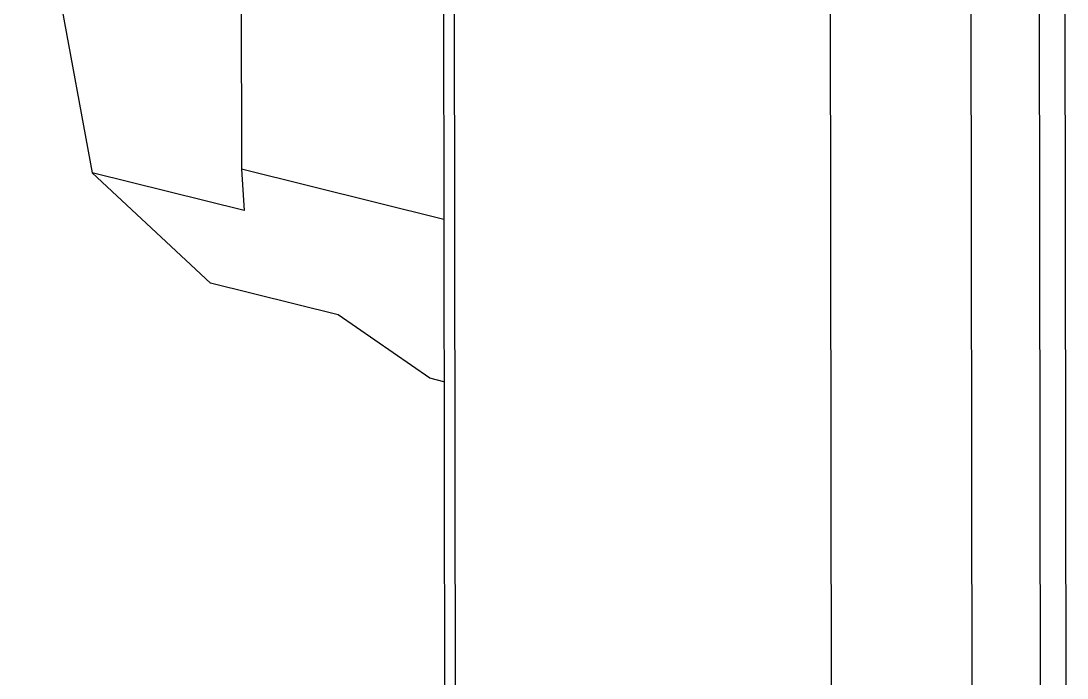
# Model space of a CAD drawing. Header units: millimetres. Extents: x -210 to 210, y -148 to 148.
# Drawn here: x 76.44 to 92.61, y -40.64 to -30.48 of the extents above; entities that cross this region are included whole.
import ezdxf

# ---------------------------------------------------------------- set-up
doc = ezdxf.new("R2010")
doc.units = ezdxf.units.MM
doc.layers.get('0').update_dxf_attribs({"lineweight": 18})

msp = doc.modelspace()

# ---------------------------------------------------------------- linework, layer by layer
at = {"color": 7, "lineweight": 30}
for p, q in [((83.186, -57.086), (83.091, 8.979)), ((88.995, -57.978), (88.901, 7.272)), ((82.922, 6.685), (82.999, -46.747)), ((91.165, -52.627), (91.081, 5.745)), ((92.218, -51.21), (92.137, 5.137)), ((92.613, -50.356), (92.535, 4.131))]:
    msp.add_line(p, q, dxfattribs=at)
at = {"color": 7, "lineweight": 30, "ltscale": 0.151584}
msp.add_line((76.445, -26.867), (77.546, -32.83), dxfattribs=at)
at = {"color": 7, "lineweight": 30, "ltscale": 0.089336}
msp.add_line((79.849, -29.203), (79.854, -32.777), dxfattribs=at)
at = {"color": 7, "lineweight": 30, "ltscale": 0.015938}
msp.add_line((79.854, -32.777), (79.893, -33.413), dxfattribs=at)
at = {"color": 7, "lineweight": 30, "ltscale": 0.080519}
msp.add_line((82.98, -33.554), (79.854, -32.777), dxfattribs=at)
at = {"color": 7, "lineweight": 30, "ltscale": 0.060468}
msp.add_line((79.893, -33.413), (77.546, -32.83), dxfattribs=at)
at = {"color": 7, "lineweight": 30, "ltscale": 0.062525}
msp.add_line((79.373, -34.537), (77.546, -32.83), dxfattribs=at)
at = {"color": 7, "lineweight": 30, "ltscale": 0.050852}
msp.add_line((81.347, -35.028), (79.373, -34.537), dxfattribs=at)
at = {"color": 7, "lineweight": 30, "ltscale": 0.043012}
msp.add_line((82.762, -36.006), (81.347, -35.028), dxfattribs=at)
at = {"color": 7, "lineweight": 30, "ltscale": 0.005696}
msp.add_line((82.983, -36.061), (82.762, -36.006), dxfattribs=at)

doc.saveas('drawing.dxf')
